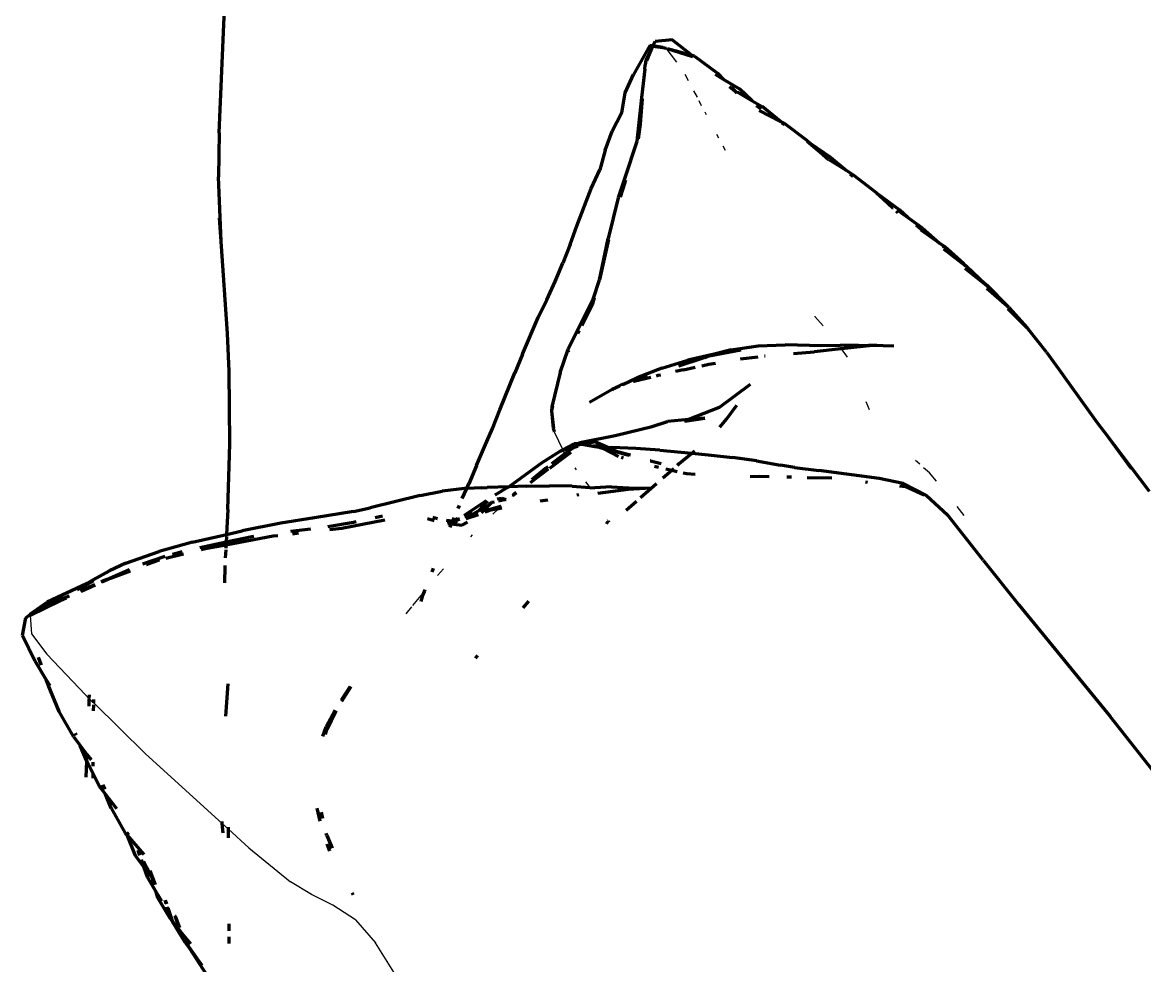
# Model space of a CAD drawing. Header units: millimetres. Extents: x 4307 to 31003, y 2809 to 20009.
# Drawn here: x 7041.9 to 7253.3, y 9371.9 to 9549.5 of the extents above; entities that cross this region are included whole.
import ezdxf

# ---------------------------------------------------------------- set-up
doc = ezdxf.new("R2010")
doc.units = ezdxf.units.MM
doc.layers.add('ProfileEdges', color=7, linetype='Continuous')

msp = doc.modelspace()

# ---------------------------------------------------------------- linework, layer by layer
for p, q in [((7165.19, 9542.09), (7163.2, 9544.7)), ((7166.69, 9539.78), (7167.32, 9538.61)), ((7168.36, 9536.65), (7169, 9535.45)), ((7169.33, 9534.82), (7169.81, 9533.92)), ((7170.47, 9532.68), (7170.73, 9532.2)), ((7172.7, 9528.49), (7173.05, 9527.84)), ((7174.35, 9525.45), (7173.92, 9526.23)), ((7191.18, 9494.21), (7191.22, 9494.16)), ((7192.76, 9492.37), (7191.22, 9494.16)), ((7195.93, 9488.38), (7196.14, 9488.08)), ((7196.14, 9488.08), (7197.26, 9486.47)), ((7201.49, 9476.56), (7200.89, 9478.09)), ((7142.07, 9472.44), (7143.69, 9469.04)), ((7143.69, 9469.04), (7143.73, 9468.96)), ((7143.73, 9468.96), (7144.04, 9468.32)), ((7144.34, 9467.91), (7144.04, 9468.32)), ((7144.42, 9467.79), (7144.34, 9467.91)), ((7146.29, 9465.25), (7146.01, 9465.63)), ((7210.95, 9466.35), (7210.18, 9467.05)), ((7212.77, 9464.7), (7211.69, 9465.68)), ((7214.14, 9463.13), (7212.77, 9464.7)), ((7147.97, 9463.02), (7148.79, 9461.97)), ((7148.79, 9461.97), (7149.06, 9461.63)), ((7134.25, 9460.33), (7134.27, 9460.42)), ((7131.63, 9458.01), (7130.52, 9456.91)), ((7131.98, 9458.36), (7131.63, 9458.01)), ((7132.09, 9458.47), (7131.98, 9458.36)), ((7219.33, 9456.65), (7218.04, 9458.35)), ((7152.3, 9455.37), (7152.19, 9455.62)), ((7126.39, 9452.66), (7126.7, 9453.03)), ((7120.13, 9445.37), (7121.21, 9446.63)), ((7117.58, 9442.36), (7115.41, 9439.7)), ((7117.79, 9442.61), (7117.58, 9442.36)), ((7043.35, 9437.82), (7043.59, 9434.4)), ((7115.23, 9439.48), (7114.13, 9438.13)), ((7043.59, 9434.4), (7046.52, 9430.56)), ((7053.75, 9422.9), (7046.52, 9430.56)), ((7053.75, 9422.9), (7054.44, 9422.22)), ((7054.44, 9422.22), (7055.32, 9421.37)), ((7055.32, 9421.37), (7065.11, 9411.8)), ((7065.11, 9411.8), (7079.56, 9398.66)), ((7079.56, 9398.66), (7080.73, 9397.59)), ((7080.73, 9397.59), (7084.58, 9394.09)), ((7084.58, 9394.09), (7092.42, 9387.67)), ((7096.37, 9385.26), (7092.42, 9387.67)), ((7100.38, 9383.29), (7096.37, 9385.26)), ((7104.67, 9380.51), (7100.38, 9383.29)), ((7104.67, 9380.51), (7108.4, 9376.17)), ((7114.17, 9367.06), (7108.4, 9376.17))]:
    msp.add_line(p, q)
at = {"layer": 'ProfileEdges', "lineweight": 211}
for p, q in [((7078.94, 9528.73), (7080.15, 9555.93)), ((7161.1, 9545.93), (7160.69, 9545.13)), ((7164.34, 9546.3), (7161.1, 9545.93)), ((7168.08, 9543.3), (7164.34, 9546.3)), ((7160.13, 9545.22), (7157.03, 9539.75)), ((7160.66, 9545.08), (7159.36, 9542.45)), ((7159.57, 9542.36), (7160.66, 9545.08)), ((7160.69, 9545.13), (7160.13, 9545.22)), ((7160.69, 9545.13), (7160.66, 9545.08)), ((7160.66, 9545.08), (7162.54, 9544.84)), ((7162.54, 9544.84), (7160.69, 9545.13)), ((7162.54, 9544.84), (7163.2, 9544.7)), ((7168.24, 9543.09), (7163.46, 9544.59)), ((7168.08, 9543.3), (7163.46, 9544.59)), ((7159.16, 9540.74), (7159.22, 9541.49)), ((7159.22, 9541.49), (7159.26, 9541.59)), ((7159.36, 9542.45), (7159.26, 9541.59)), ((7168.31, 9543.11), (7168.08, 9543.3)), ((7168.51, 9543.18), (7168.08, 9543.3)), ((7168.51, 9543.18), (7172.83, 9539.99)), ((7155.44, 9536.26), (7157.03, 9539.75)), ((7159.16, 9540.74), (7158.54, 9535.32)), ((7173.99, 9538.81), (7172.49, 9539.72)), ((7172.83, 9539.99), (7173.99, 9538.81)), ((7177.07, 9536.95), (7173.99, 9538.81)), ((7176.49, 9536.27), (7175.14, 9537.44)), ((7175.42, 9537.36), (7176.49, 9536.27)), ((7154.82, 9532.55), (7155.44, 9536.26)), ((7158.54, 9535.32), (7157.68, 9527.15)), ((7158.34, 9530.36), (7158.72, 9535.18)), ((7176.59, 9536.45), (7179.39, 9534.81)), ((7179.39, 9534.81), (7177.07, 9536.95)), ((7179.39, 9534.81), (7181.25, 9533.71)), ((7180.13, 9533.92), (7181.04, 9533.27)), ((7181.04, 9533.27), (7180.39, 9533.87)), ((7180.73, 9532.99), (7184.71, 9530.9)), ((7184.71, 9530.9), (7181.25, 9533.71)), ((7152.99, 9529.09), (7154.78, 9532.47)), ((7154.75, 9532.31), (7154.78, 9532.47)), ((7154.78, 9532.47), (7154.82, 9532.55)), ((7184.71, 9530.9), (7185.5, 9530.49)), ((7078.94, 9528.73), (7078.81, 9520.45)), ((7151.69, 9525.48), (7152.99, 9529.09)), ((7157.95, 9527.6), (7158.34, 9530.36)), ((7184.99, 9530.56), (7185.46, 9530.3)), ((7185.46, 9530.3), (7185.16, 9530.54)), ((7189.81, 9527.22), (7185.5, 9530.49)), ((7157.68, 9527.15), (7155.31, 9520.08)), ((7193.74, 9523.74), (7189.73, 9527.14)), ((7190.42, 9526.68), (7189.73, 9527.14)), ((7189.81, 9527.22), (7190.42, 9526.68)), ((7190.42, 9526.68), (7193.74, 9523.74)), ((7194.22, 9524.13), (7190.42, 9526.68)), ((7151.69, 9525.48), (7150.71, 9521.81)), ((7193.81, 9523.68), (7193.86, 9523.63)), ((7197.16, 9521.63), (7193.88, 9523.67)), ((7194.22, 9524.13), (7197.16, 9521.63)), ((7079.32, 9508.28), (7078.81, 9520.45)), ((7149.08, 9518.26), (7150.71, 9521.81)), ((7198.51, 9520.79), (7197.16, 9521.63)), ((7197.81, 9520.99), (7198.37, 9520.6)), ((7197.97, 9520.94), (7198.37, 9520.6)), ((7202.83, 9517.45), (7198.51, 9520.79)), ((7146.37, 9511.23), (7149.08, 9518.26)), ((7155.31, 9520.08), (7154.13, 9516.49)), ((7155.31, 9519.21), (7154.5, 9516.66)), ((7155.54, 9519.86), (7155.31, 9519.21)), ((7154.13, 9516.49), (7152.23, 9508.87)), ((7205.92, 9514.62), (7202.8, 9517.4)), ((7203.19, 9517.12), (7202.8, 9517.4)), ((7202.83, 9517.45), (7203.19, 9517.12)), ((7207.19, 9514.19), (7203.19, 9517.12)), ((7203.19, 9517.12), (7205.92, 9514.62)), ((7205.92, 9514.62), (7205.97, 9514.6)), ((7206.53, 9514.08), (7206.86, 9513.78)), ((7208.81, 9512.74), (7207.05, 9513.99)), ((7208.81, 9512.74), (7207.19, 9514.19)), ((7079.32, 9508.28), (7079.02, 9512.65)), ((7211.5, 9510.82), (7208.81, 9512.74)), ((7145.1, 9507.72), (7146.37, 9511.23)), ((7211.25, 9510.55), (7210.28, 9511.34)), ((7211.25, 9510.55), (7210.44, 9511.27)), ((7214.7, 9507.97), (7211.23, 9510.43)), ((7211.5, 9510.82), (7214.7, 9507.97)), ((7080.53, 9490.93), (7079.32, 9508.28)), ((7145.1, 9507.72), (7143.7, 9504.19)), ((7150.61, 9501.04), (7152.23, 9508.87)), ((7152.29, 9508.67), (7150.61, 9501.04)), ((7215.67, 9507.28), (7214.7, 9507.97)), ((7215.17, 9507.49), (7215.3, 9507.44)), ((7215.3, 9507.44), (7215.58, 9507.18)), ((7215.42, 9506.89), (7219.56, 9503.73)), ((7215.42, 9506.89), (7219.24, 9504.05)), ((7219.24, 9504.05), (7215.67, 9507.28)), ((7142.26, 9500.73), (7143.7, 9504.19)), ((7219.24, 9504.05), (7219.83, 9503.6)), ((7219.56, 9503.73), (7219.24, 9504.05)), ((7219.62, 9503.7), (7219.56, 9503.73)), ((7219.83, 9503.6), (7223.35, 9500.22)), ((7219.55, 9503.22), (7223.77, 9499.81)), ((7223.35, 9500.22), (7219.55, 9503.22)), ((7140.73, 9497.3), (7142.26, 9500.73)), ((7149.45, 9497.43), (7150.61, 9501.04)), ((7223.83, 9499.84), (7223.35, 9500.22)), ((7223.35, 9500.22), (7223.77, 9499.81)), ((7223.62, 9499.48), (7227.42, 9496.15)), ((7227.42, 9496.15), (7223.83, 9499.84)), ((7139.06, 9493.97), (7140.73, 9497.3)), ((7146.26, 9491.22), (7149.45, 9497.43)), ((7149.36, 9496.52), (7149.7, 9497.69)), ((7147.29, 9492.47), (7149.36, 9496.52)), ((7227.42, 9496.15), (7227.66, 9495.9)), ((7231.2, 9492), (7227.6, 9495.6)), ((7227.75, 9495.86), (7227.66, 9495.9)), ((7227.75, 9495.86), (7231.2, 9492)), ((7136.09, 9487.09), (7139.06, 9493.97)), ((7080.84, 9483.87), (7080.53, 9490.93)), ((7144.69, 9488.01), (7146.26, 9491.22)), ((7146.52, 9490.97), (7146.8, 9491.52)), ((7231.2, 9492), (7231.4, 9491.77)), ((7231.46, 9491.74), (7231.4, 9491.77)), ((7234.83, 9487.43), (7231.46, 9491.74)), ((7175.46, 9487.91), (7180.49, 9488.65)), ((7180.49, 9488.65), (7185.61, 9488.83)), ((7192.51, 9488.63), (7185.61, 9488.83)), ((7199.34, 9488.77), (7192.51, 9488.63)), ((7201.99, 9488.69), (7196.14, 9488.08)), ((7199.34, 9488.77), (7201.08, 9488.71)), ((7201.08, 9488.71), (7201.28, 9488.72)), ((7201.28, 9488.72), (7202.81, 9488.77)), ((7201.99, 9488.69), (7201.28, 9488.72)), ((7202.07, 9488.69), (7201.99, 9488.69)), ((7202.81, 9488.77), (7202.07, 9488.69)), ((7206.09, 9488.59), (7202.07, 9488.69)), ((7136.09, 9487.09), (7134.68, 9483.55)), ((7143.22, 9483.64), (7144.69, 9488.01)), ((7144.8, 9487.61), (7144.9, 9487.79)), ((7170.5, 9486.58), (7165.57, 9484.87)), ((7165.57, 9484.87), (7170.36, 9486.43)), ((7172.23, 9487.04), (7167.24, 9485.92)), ((7170.46, 9486.46), (7171.28, 9486.73)), ((7170.5, 9486.58), (7172.23, 9487.04)), ((7170.5, 9486.58), (7171.28, 9486.73)), ((7171.28, 9486.73), (7177.27, 9487.9)), ((7171.28, 9486.73), (7172.23, 9487.04)), ((7172.23, 9487.04), (7172.25, 9487.05)), ((7175.46, 9487.91), (7172.25, 9487.05)), ((7177.27, 9487.9), (7172.25, 9487.05)), ((7177.21, 9486.17), (7180.5, 9486.54)), ((7181.81, 9486.67), (7181.73, 9486.67)), ((7187.15, 9487.16), (7191.05, 9487.51)), ((7196.07, 9488.07), (7191.05, 9487.51)), ((7196.14, 9488.08), (7196.07, 9488.07)), ((7234.83, 9487.43), (7237.98, 9483.1)), ((7162.36, 9484.45), (7157.63, 9482.62)), ((7162.36, 9484.45), (7167.24, 9485.92)), ((7166.42, 9484.1), (7168.63, 9484.59)), ((7169.93, 9484.88), (7171.24, 9485.17)), ((7171.24, 9485.17), (7172.45, 9485.39)), ((7080.98, 9470.18), (7080.84, 9483.87)), ((7131.87, 9476.57), (7134.68, 9483.55)), ((7143.22, 9483.64), (7141.63, 9477.15)), ((7155.01, 9481.38), (7157.63, 9482.62)), ((7159.61, 9482.86), (7157.08, 9481.94)), ((7160.28, 9482.69), (7157.08, 9481.94)), ((7159.61, 9482.86), (7157.21, 9482.1)), ((7161.59, 9483.02), (7161.32, 9482.95)), ((7162.09, 9483.13), (7161.59, 9483.02)), ((7166.42, 9484.1), (7164.96, 9483.77)), ((7244.41, 9474.21), (7237.98, 9483.1)), ((7148.74, 9478.01), (7153.04, 9480.45)), ((7153.04, 9480.35), (7152.96, 9480.31)), ((7153.04, 9480.45), (7154.4, 9481.1)), ((7154.86, 9481.34), (7154.4, 9481.1)), ((7155.01, 9481.38), (7154.86, 9481.34)), ((7157.08, 9481.94), (7157.04, 9481.89)), ((7173.19, 9477.03), (7179.1, 9481.42)), ((7130.49, 9473.07), (7131.87, 9476.57)), ((7141.74, 9477.24), (7141.55, 9476.42)), ((7141.63, 9477.15), (7141.55, 9476.42)), ((7141.55, 9476.42), (7141.98, 9473.14)), ((7141.55, 9476.42), (7141.92, 9473.04)), ((7173.19, 9477.03), (7167.39, 9474.74)), ((7174.58, 9474.82), (7176.53, 9477.47)), ((7160.53, 9473.44), (7163.41, 9474.37)), ((7167.39, 9474.74), (7163.41, 9474.37)), ((7166.67, 9474.46), (7170.44, 9475.02)), ((7167.39, 9474.74), (7166.67, 9474.46)), ((7170.44, 9475.02), (7167.39, 9474.74)), ((7173.29, 9473.29), (7174.58, 9474.82)), ((7245.83, 9472.32), (7244.41, 9474.21)), ((7128.93, 9469.62), (7130.49, 9473.07)), ((7142.02, 9472.82), (7141.92, 9473.04)), ((7142.02, 9472.82), (7142.07, 9472.44)), ((7146.94, 9470.42), (7153.6, 9471.76)), ((7153.6, 9471.76), (7160.53, 9473.44)), ((7254.22, 9461.18), (7245.83, 9472.32)), ((7245.83, 9472.32), (7250.78, 9465.52)), ((7080.57, 9457.79), (7080.98, 9470.18)), ((7127.48, 9466.12), (7128.93, 9469.62)), ((7143.69, 9469.04), (7145.83, 9470.16)), ((7143.73, 9468.96), (7146.11, 9469.8)), ((7145.64, 9469.45), (7146.11, 9469.8)), ((7146.54, 9469.7), (7145.64, 9469.45)), ((7146.72, 9470.26), (7145.83, 9470.16)), ((7146.11, 9469.8), (7146.72, 9470.26)), ((7146.11, 9469.8), (7147.03, 9470.13)), ((7149.73, 9470.58), (7146.72, 9470.26)), ((7146.72, 9470.26), (7146.94, 9470.42)), ((7149.73, 9470.58), (7147.03, 9470.13)), ((7147.03, 9470.13), (7147.7, 9470.02)), ((7149.73, 9470.58), (7147.7, 9470.02)), ((7147.7, 9470.02), (7149.38, 9469.75)), ((7150.32, 9469.8), (7149.38, 9469.75)), ((7149.38, 9469.75), (7150.91, 9469.5)), ((7152.2, 9469.47), (7149.73, 9470.58)), ((7150.32, 9469.8), (7150.91, 9469.5)), ((7150.91, 9469.5), (7151.3, 9469.44)), ((7152.2, 9469.47), (7152.94, 9469.5)), ((7157.44, 9469.32), (7152.94, 9469.5)), ((7139.84, 9466.65), (7143.22, 9468.78)), ((7141.24, 9465.6), (7144.34, 9467.91)), ((7143.65, 9467.98), (7141.6, 9466.4)), ((7143.22, 9468.78), (7143.69, 9469.04)), ((7143.22, 9468.78), (7143.73, 9468.96)), ((7143.65, 9467.98), (7144.04, 9468.32)), ((7145.64, 9469.45), (7143.73, 9468.96)), ((7144.04, 9468.32), (7145.64, 9469.45)), ((7144.34, 9467.91), (7145.3, 9468.62)), ((7151.42, 9469.24), (7150.68, 9469.39)), ((7151.07, 9469.42), (7151.42, 9469.24)), ((7151.3, 9469.44), (7152.2, 9469.47)), ((7151.3, 9469.44), (7153.18, 9468.88)), ((7151.42, 9469.24), (7154.22, 9467.8)), ((7153.18, 9468.88), (7151.42, 9469.24)), ((7153.78, 9468.76), (7152.2, 9469.47)), ((7153.18, 9468.88), (7155.62, 9468.16)), ((7153.78, 9468.76), (7153.18, 9468.88)), ((7156.44, 9468.03), (7153.78, 9468.76)), ((7154.68, 9467.66), (7155.1, 9467.53)), ((7155.62, 9468.16), (7156.19, 9468.01)), ((7161.98, 9468.96), (7157.44, 9469.32)), ((7161.98, 9468.96), (7168.01, 9468.39)), ((7165.65, 9466.45), (7168.01, 9468.39)), ((7168.01, 9468.39), (7168.59, 9468.86)), ((7168.01, 9468.39), (7171.12, 9468.09)), ((7171.12, 9468.09), (7175.71, 9467.62)), ((7180.21, 9467), (7175.71, 9467.62)), ((7127.48, 9466.12), (7126.01, 9462.62)), ((7133.53, 9462.1), (7139.84, 9466.65)), ((7137.6, 9462.89), (7141.03, 9465.45)), ((7140.45, 9465.5), (7137.87, 9463.4)), ((7140.91, 9465.86), (7140.45, 9465.5)), ((7160.23, 9466.96), (7160.2, 9467)), ((7160.23, 9466.96), (7162.24, 9466.44)), ((7160.97, 9465.97), (7161.71, 9465.8)), ((7163.13, 9465.47), (7164.25, 9465.22)), ((7164.25, 9465.22), (7164.6, 9465.52)), ((7165.35, 9466.18), (7165.65, 9466.45)), ((7180.21, 9467), (7184.75, 9466.18)), ((7187.38, 9465.7), (7184.75, 9466.18)), ((7187.38, 9465.7), (7191.96, 9465.15)), ((7162.58, 9463.75), (7164.25, 9465.22)), ((7164.25, 9465.22), (7165.26, 9464.98)), ((7166.36, 9464.73), (7167.1, 9464.56)), ((7167.1, 9464.56), (7168.64, 9464.45)), ((7179.02, 9464.02), (7180.74, 9464.1)), ((7180.74, 9464.1), (7182.57, 9464.05)), ((7185.9, 9463.96), (7186.8, 9463.94)), ((7189.78, 9463.86), (7194.38, 9463.74)), ((7203.29, 9463.66), (7191.96, 9465.15)), ((7207.84, 9462.7), (7203.29, 9463.66)), ((7116.84, 9460.42), (7120.98, 9461.28)), ((7125.2, 9461.74), (7120.98, 9461.28)), ((7124.75, 9459.87), (7125.62, 9461.76)), ((7125.62, 9461.76), (7125.2, 9461.74)), ((7125.62, 9461.76), (7126.01, 9462.62)), ((7128.42, 9461.91), (7125.62, 9461.76)), ((7128.42, 9461.91), (7129.45, 9461.97)), ((7133.53, 9462.1), (7129.45, 9461.97)), ((7133.31, 9461.95), (7130.91, 9460.51)), ((7133.31, 9461.95), (7133.53, 9462.1)), ((7136.9, 9462.22), (7133.53, 9462.1)), ((7136.9, 9462.22), (7141.19, 9462.27)), ((7145.47, 9462.22), (7141.19, 9462.27)), ((7145.47, 9462.22), (7148.79, 9461.97)), ((7148.79, 9461.97), (7149.77, 9461.9)), ((7152.91, 9462.06), (7149.77, 9461.9)), ((7150.28, 9460.91), (7151.77, 9461.06)), ((7151.77, 9461.06), (7156.03, 9461.66)), ((7152.91, 9462.06), (7157.22, 9461.82)), ((7156.03, 9461.66), (7160.31, 9461.87)), ((7157.22, 9461.82), (7160.31, 9461.87)), ((7158.34, 9460.04), (7161.36, 9462.68)), ((7200.76, 9463.02), (7201.1, 9462.98)), ((7207.16, 9462.28), (7208.2, 9462.16)), ((7212.26, 9460.44), (7207.84, 9462.7)), ((7211.78, 9460.5), (7208.2, 9462.16)), ((7116.84, 9460.42), (7107.43, 9458.09)), ((7129.24, 9459.42), (7125.14, 9456.7)), ((7127.93, 9457.63), (7129.6, 9459.37)), ((7130.27, 9459.1), (7128.36, 9457.17)), ((7130.75, 9459.2), (7130.27, 9459.1)), ((7131.34, 9459.81), (7132.25, 9459.97)), ((7132.96, 9459.69), (7131.61, 9459.39)), ((7132.25, 9459.97), (7132.96, 9459.69)), ((7132.96, 9459.69), (7133.01, 9459.68)), ((7132.98, 9459.66), (7132.96, 9459.69)), ((7134.27, 9460.42), (7134.97, 9460.94)), ((7134.55, 9460.7), (7134.27, 9460.42)), ((7134.9, 9460.99), (7134.55, 9460.7)), ((7140.86, 9459.56), (7139.46, 9459.39)), ((7146.71, 9460.56), (7146.33, 9460.53)), ((7155.65, 9457.68), (7157.6, 9459.39)), ((7212.26, 9460.44), (7216.18, 9456.8)), ((7080.57, 9457.79), (7080.34, 9453.1)), ((7104.27, 9457.41), (7096.91, 9456.25)), ((7104.27, 9457.41), (7107.43, 9458.09)), ((7124.17, 9458.55), (7123.93, 9457.98)), ((7125.14, 9456.7), (7126.48, 9457.33)), ((7126.48, 9457.33), (7125.19, 9456.6)), ((7125.24, 9456.5), (7126.72, 9457.05)), ((7126.72, 9457.05), (7125.28, 9456.42)), ((7127.93, 9457.63), (7125.43, 9456.12)), ((7127.78, 9456.83), (7125.46, 9456.05)), ((7130.49, 9457.82), (7129.04, 9457.28)), ((7131.98, 9458.36), (7129.17, 9457.58)), ((7129.17, 9457.58), (7130.49, 9457.82)), ((7131.98, 9458.36), (7130.49, 9457.82)), ((7130.49, 9457.82), (7131.63, 9458.01)), ((7131.63, 9458.01), (7132.25, 9458.12)), ((7132.11, 9458.41), (7131.98, 9458.36)), ((7090.59, 9455.22), (7083.31, 9453.77)), ((7096.91, 9456.25), (7090.59, 9455.22)), ((7104.3, 9455.35), (7099.47, 9454.55)), ((7102.05, 9454.31), (7110.16, 9455.83)), ((7104.76, 9455.45), (7104.3, 9455.35)), ((7109.72, 9456.57), (7108.36, 9456.26)), ((7118.23, 9456.12), (7119.45, 9455.76)), ((7120.08, 9456.07), (7119.22, 9456.3)), ((7121.76, 9455.82), (7122.95, 9455.65)), ((7122.01, 9455.3), (7122.85, 9455.61)), ((7122.04, 9455.23), (7122.85, 9455.61)), ((7122.87, 9455.47), (7122.04, 9455.23)), ((7122.07, 9455.17), (7122.18, 9455.15)), ((7122.18, 9455.15), (7122.08, 9455.13)), ((7122.18, 9455.15), (7122.11, 9455.08)), ((7122.25, 9455.14), (7122.18, 9455.15)), ((7122.43, 9455.21), (7122.25, 9455.14)), ((7122.25, 9455.14), (7122.7, 9455.09)), ((7122.7, 9455.09), (7122.41, 9454.44)), ((7122.83, 9455.37), (7122.43, 9455.21)), ((7122.8, 9455.3), (7122.43, 9455.21)), ((7122.8, 9455.3), (7122.7, 9455.09)), ((7122.7, 9455.09), (7124.7, 9454.87)), ((7123.83, 9455.56), (7122.8, 9455.3)), ((7122.83, 9455.37), (7122.8, 9455.3)), ((7123.38, 9455.61), (7122.83, 9455.37)), ((7122.87, 9455.47), (7122.83, 9455.37)), ((7122.85, 9455.61), (7122.95, 9455.65)), ((7122.95, 9455.65), (7122.87, 9455.47)), ((7123.38, 9455.61), (7122.87, 9455.47)), ((7122.97, 9455.69), (7122.95, 9455.65)), ((7122.95, 9455.65), (7122.99, 9455.66)), ((7123.2, 9456.24), (7122.97, 9455.69)), ((7122.99, 9455.66), (7123.84, 9456.08)), ((7122.99, 9455.66), (7124, 9456.04)), ((7122.99, 9455.66), (7123.38, 9455.61)), ((7123.42, 9455.61), (7123.38, 9455.61)), ((7123.57, 9455.67), (7123.42, 9455.61)), ((7123.42, 9455.61), (7123.83, 9455.56)), ((7124.1, 9456.02), (7123.57, 9455.67)), ((7124.27, 9455.98), (7123.57, 9455.67)), ((7124.16, 9456), (7124.1, 9456.02)), ((7125.74, 9455.44), (7124.7, 9454.87)), ((7152.11, 9455.45), (7151.92, 9455.1)), ((7152.24, 9455.69), (7152.19, 9455.62)), ((7152.24, 9455.69), (7152.33, 9455.42)), ((7222.9, 9448.27), (7216.18, 9456.8)), ((7073.92, 9451.64), (7080.34, 9453.1)), ((7080.24, 9451.17), (7089.16, 9452.83)), ((7080.32, 9452.7), (7080.27, 9451.65)), ((7085.14, 9452.68), (7080.27, 9451.65)), ((7080.34, 9453.1), (7080.33, 9452.99)), ((7080.34, 9453.1), (7083.31, 9453.77)), ((7085.51, 9452.74), (7085.14, 9452.68)), ((7089.16, 9452.83), (7090.02, 9452.93)), ((7096.15, 9454.1), (7092.42, 9453.69)), ((7092.78, 9453.25), (7093.91, 9453.38)), ((7099.82, 9454.06), (7102.05, 9454.31)), ((7073.92, 9451.64), (7067.66, 9449.91)), ((7080.27, 9451.65), (7075.32, 9450.61)), ((7075.56, 9450.24), (7076.69, 9450.51)), ((7076.69, 9450.51), (7080.24, 9451.17)), ((7080.24, 9451.17), (7080.21, 9450.49)), ((7080.27, 9451.65), (7080.24, 9451.17)), ((7061.41, 9447.7), (7067.66, 9449.91)), ((7068.74, 9448.92), (7064.51, 9447.48)), ((7068.89, 9448.62), (7072.22, 9449.43)), ((7070.15, 9449.36), (7072, 9449.87)), ((7080.2, 9450.22), (7080.12, 9448.68)), ((7057.8, 9444.65), (7062.1, 9446.52)), ((7061.41, 9447.7), (7058.31, 9446.23)), ((7058.53, 9444.86), (7062.24, 9446.28)), ((7065.26, 9447.43), (7067.49, 9448.28)), ((7067.49, 9448.28), (7067.7, 9448.33)), ((7080.04, 9447.06), (7079.98, 9444.02)), ((7080.05, 9447.27), (7080.04, 9447.06)), ((7119.29, 9446.69), (7119.05, 9445.99)), ((7222.9, 9448.27), (7229.65, 9439.86)), ((7052.2, 9442.7), (7055.29, 9444.38)), ((7055.24, 9444.53), (7053.98, 9443.78)), ((7055.29, 9444.38), (7053.98, 9443.78)), ((7058.31, 9446.23), (7055.24, 9444.53)), ((7057.8, 9444.65), (7056.68, 9444.15)), ((7058.53, 9444.86), (7056.86, 9444.1)), ((7053.98, 9443.78), (7046.54, 9440.38)), ((7053.98, 9443.78), (7052.2, 9442.7)), ((7055.55, 9443.63), (7052.84, 9442.41)), ((7055.59, 9443.53), (7052.98, 9442.35)), ((7117.58, 9442.36), (7117.27, 9441.62)), ((7117.71, 9442.66), (7117.58, 9442.36)), ((7043.35, 9437.82), (7049.03, 9440.57)), ((7043.41, 9438.14), (7046.54, 9440.38)), ((7050.69, 9441.5), (7045.67, 9439.57)), ((7050.16, 9441.08), (7049.03, 9440.57)), ((7117.27, 9441.62), (7116.96, 9440.5)), ((7136.24, 9439.28), (7137.28, 9440.52)), ((7042.51, 9437.39), (7043.38, 9438)), ((7043.38, 9438), (7043.35, 9437.82)), ((7043.38, 9438), (7045.67, 9439.57)), ((7043.41, 9438.14), (7043.38, 9438)), ((7229.65, 9439.86), (7246.87, 9418.8)), ((7041.9, 9434.07), (7042.51, 9437.39)), ((7044.21, 9429.28), (7041.9, 9434.07)), ((7045.51, 9428.46), (7044.91, 9429.95)), ((7045.41, 9428.53), (7044.91, 9429.95)), ((7127.64, 9430.29), (7127.22, 9429.83)), ((7044.21, 9429.28), (7046.39, 9425.73)), ((7046.73, 9424.75), (7046.39, 9425.73)), ((7046.39, 9425.73), (7047.07, 9424.63)), ((7048.82, 9419.75), (7046.73, 9424.75)), ((7080.57, 9424.96), (7080.14, 9418.87)), ((7101.99, 9421.97), (7103.67, 9424.46)), ((7103.75, 9424.38), (7102.01, 9421.64)), ((7054.44, 9422.06), (7054.4, 9420.77)), ((7054.46, 9422.87), (7054.44, 9422.22)), ((7055.31, 9419.86), (7055.32, 9420.99)), ((7055.32, 9421.37), (7055.32, 9422)), ((7051.55, 9415.04), (7048.82, 9419.75)), ((7100.81, 9420), (7099.1, 9416.86)), ((7100.97, 9419.85), (7099.26, 9416.35)), ((7256.98, 9405.99), (7246.87, 9418.8)), ((7098.5, 9415.09), (7099.1, 9416.86)), ((7051.55, 9415.04), (7052.8, 9413.36)), ((7052.07, 9415.31), (7051.89, 9415.61)), ((7052.02, 9415.28), (7051.89, 9415.61)), ((7098.99, 9415.42), (7099.26, 9416.35)), ((7053.96, 9410.53), (7052.8, 9413.36)), ((7052.8, 9413.36), (7054.06, 9411.68)), ((7053.88, 9407.39), (7054.01, 9410.43)), ((7053.96, 9410.53), (7054.01, 9410.48)), ((7054.01, 9410.48), (7054.06, 9411.68)), ((7054.01, 9410.48), (7054.01, 9410.43)), ((7055.23, 9408.02), (7054.01, 9410.43)), ((7054.06, 9411.68), (7054.85, 9410.63)), ((7055.24, 9409.43), (7055.24, 9410.2)), ((7055.22, 9407.2), (7055.23, 9408.02)), ((7055.23, 9408.02), (7056.43, 9405.65)), ((7057.58, 9404.18), (7056.43, 9405.65)), ((7057.14, 9405.3), (7056.92, 9405.87)), ((7057.03, 9405.92), (7057.5, 9405.13)), ((7058.6, 9401.54), (7057.58, 9404.18)), ((7059.71, 9401.45), (7057.58, 9404.18)), ((7058.6, 9401.54), (7061.26, 9396.84)), ((7097.99, 9399.1), (7097.4, 9401.54)), ((7098.49, 9399.58), (7098.22, 9400.77)), ((7079.56, 9398.66), (7079.52, 9399.06)), ((7079.73, 9396.83), (7079.56, 9398.66)), ((7080.73, 9397.59), (7080.73, 9397.94)), ((7061.26, 9396.84), (7061.55, 9396.52)), ((7061.4, 9396.89), (7061.45, 9396.75)), ((7061.55, 9396.52), (7063.11, 9392.63)), ((7061.55, 9396.52), (7064.78, 9392.82)), ((7061.92, 9396.52), (7061.58, 9396.95)), ((7080.72, 9395.95), (7080.73, 9397.59)), ((7099.25, 9396.37), (7099.15, 9396.76)), ((7099.25, 9396.37), (7100.27, 9394)), ((7063.62, 9393.63), (7063.93, 9392.72)), ((7063.62, 9393.63), (7064.08, 9392.74)), ((7099.26, 9394.82), (7099.76, 9393.52)), ((7063.11, 9392.63), (7064.69, 9390.57)), ((7064.24, 9391.85), (7064.69, 9390.57)), ((7064.72, 9391.52), (7066.36, 9388.4)), ((7064.69, 9390.57), (7065.38, 9388.59)), ((7064.69, 9390.57), (7066.36, 9388.4)), ((7066.97, 9387.1), (7065.98, 9389.72)), ((7066.36, 9388.4), (7065.98, 9389.72)), ((7065.38, 9388.59), (7067.11, 9385.72)), ((7066.36, 9388.4), (7066.39, 9388.35)), ((7066.64, 9387.41), (7066.39, 9388.35)), ((7067.41, 9384.68), (7067.11, 9385.72)), ((7067.11, 9385.72), (7068.08, 9384.12)), ((7104.02, 9385.59), (7104.23, 9385.21)), ((7069.68, 9380.92), (7067.41, 9384.68)), ((7068.72, 9384.22), (7068.9, 9383.6)), ((7068.79, 9384.23), (7069.03, 9383.52)), ((7069.08, 9382.99), (7069.68, 9380.92)), ((7069.28, 9382.76), (7070.11, 9380.3)), ((7069.68, 9380.92), (7069.72, 9380.79)), ((7069.72, 9380.79), (7070.11, 9380.3)), ((7070.66, 9381.2), (7070.63, 9381.24)), ((7070.66, 9381.2), (7071.48, 9379.05)), ((7071.4, 9379.12), (7070.66, 9381.2)), ((7070.11, 9380.3), (7070.17, 9380.12)), ((7070.41, 9379.92), (7070.11, 9380.3)), ((7072.56, 9376.25), (7070.17, 9380.12)), ((7070.17, 9380.12), (7071.73, 9378.21)), ((7080.85, 9378.46), (7080.85, 9379.79)), ((7072.17, 9376.99), (7071.73, 9378.21)), ((7071.73, 9378.21), (7071.88, 9378.03)), ((7071.88, 9378.03), (7072.4, 9376.66)), ((7071.88, 9378.03), (7073.54, 9375.99)), ((7072.4, 9376.66), (7072.17, 9376.99)), ((7072.43, 9376.6), (7072.4, 9376.66)), ((7072.43, 9376.6), (7072.56, 9376.25)), ((7075.67, 9371.99), (7072.43, 9376.6)), ((7073.35, 9375.17), (7072.43, 9376.6)), ((7080.87, 9376.07), (7080.86, 9377.29)), ((7072.56, 9376.25), (7073.35, 9375.17)), ((7073.35, 9375.17), (7075.67, 9371.99)), ((7077.95, 9368.05), (7073.35, 9375.17))]:
    msp.add_line(p, q, dxfattribs=at)

doc.saveas('drawing.dxf')
